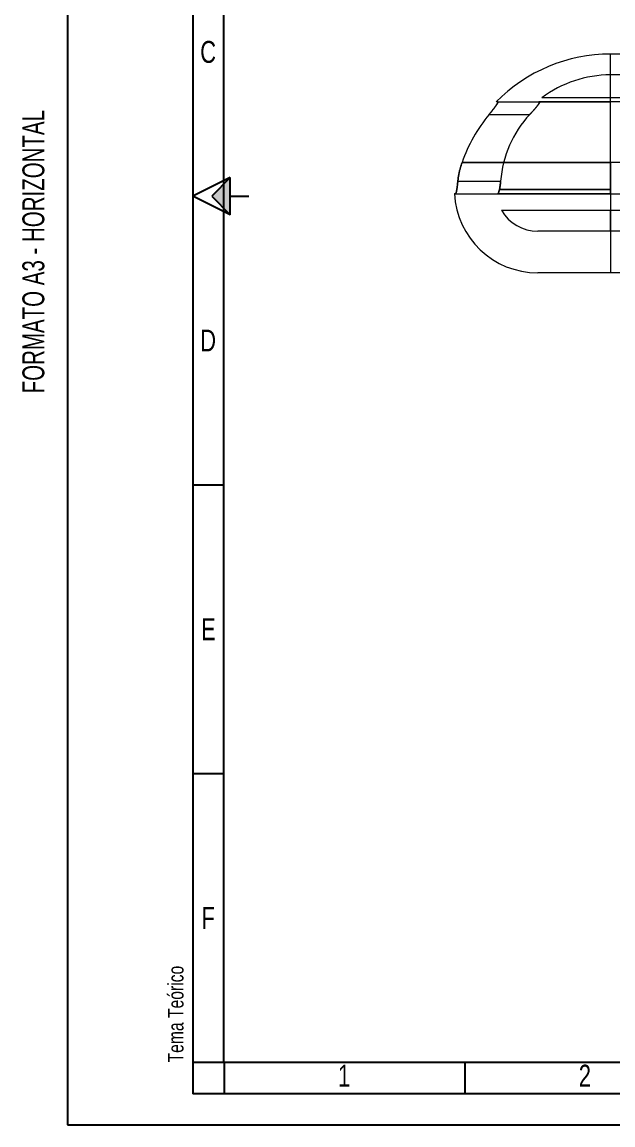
# Model space of a CAD drawing. Header units: millimetres. Extents: x -6 to 421, y -3 to 294.
# Drawn here: x -6.2 to 88.3, y -3.3 to 173.1 of the extents above; entities that cross this region are included whole.
import ezdxf

# ---------------------------------------------------------------- set-up
doc = ezdxf.new("R2010")
doc.units = ezdxf.units.MM
for name, color, linetype in [('FORMATO', 179, 'Continuous'), ('MODULACIÓN', 6, 'Continuous'), ('MÁRGENES', 1, 'Continuous'), ('SLD-0', 179, 'Continuous'), ('TEXTO', 4, 'Continuous'), ('TEXTO_RÓTULO', 6, 'Continuous')]:
    doc.layers.add(name, color=color, linetype=linetype)
doc.styles.add('SLDTEXTSTYLE0', font='TXT', dxfattribs={"width": 0.7})
doc.styles.add('SLDTEXTSTYLE1', font='TXT', dxfattribs={"width": 0.75})

# ---------------------------------------------------------------- blocks, each defined once
blk = doc.blocks.new('FLECHACENTR')
at = {"layer": 'MODULACIÓN', "color": 6}
for p, q in [((6, 3), (0, 0)), ((6, 3), (3.08, 0)), ((6, -3), (6, 3)), ((6, -3), (0, 0)), ((3.08, 0), (6, -3)), ((6, 0), (9, 0))]:
    blk.add_line(p, q, dxfattribs=at)
blk = doc.blocks.new('BORDER')
at = {"layer": 'FORMATO'}
for p, q in [((0, 297), (0, 0)), ((0, 0), (420, 0))]:
    blk.add_line(p, q, dxfattribs=at)

msp = doc.modelspace()

# ---------------------------------------------------------------- hatches: boundary and pattern name
at = {"linetype": 'Continuous'}
msp.add_hatch(color=6, dxfattribs=at).paths.add_polyline_path([(24.15, 145.28), (27.07, 142.28), (27.07, 148.28)], flags=0)

# ---------------------------------------------------------------- linework, layer by layer
at = {"color": 7, "linetype": 'Continuous', "lineweight": 15}
for p, q in [((207.9, 168.01), (87.9, 168.01)), ((87.9, 150.67), (87.9, 168.01)), ((207.9, 164.68), (87.9, 164.68)), ((87.9, 161.01), (87.9, 164.68)), ((87.9, 161.01), (76.9, 161.01)), ((207.9, 161.01), (87.9, 161.01)), ((69.85, 160.35), (69.61, 160.35)), ((69.85, 160.35), (76.45, 160.35)), ((76.45, 160.35), (87.9, 160.35)), ((87.9, 160.35), (76.45, 160.35)), ((87.9, 146.35), (87.9, 160.35)), ((135.9, 160.35), (87.9, 160.35)), ((87.9, 146.35), (87.9, 160.35)), ((87.9, 145.68), (87.9, 160.35)), ((68.47, 158.35), (74.98, 158.35)), ((64.14, 150.67), (87.9, 150.67)), ((87.9, 150.67), (64.14, 150.67)), ((207.9, 150.67), (87.9, 150.67)), ((87.9, 150.67), (87.9, 133.01)), ((87.9, 150.67), (87.9, 133.01)), ((63.48, 147.68), (70.32, 147.68)), ((63.1, 145.68), (62.92, 145.68)), ((63.1, 145.68), (69.85, 145.68)), ((87.9, 145.68), (69.85, 145.68)), ((69.85, 145.68), (87.9, 145.68)), ((70.13, 146.35), (87.9, 146.35)), ((87.9, 146.35), (70.13, 146.35)), ((87.9, 145.68), (87.9, 146.35)), ((87.9, 145.68), (87.9, 146.35)), ((87.9, 145.68), (94.24, 145.68)), ((87.9, 143.01), (70.46, 143.01)), ((207.9, 143.01), (87.9, 143.01)), ((87.9, 139.68), (87.9, 143.01)), ((87.9, 139.68), (87.9, 143.01)), ((87.9, 139.68), (76.24, 139.68)), ((207.9, 139.68), (87.9, 139.68)), ((87.9, 133.01), (76.24, 133.01)), ((207.9, 133.01), (87.9, 133.01))]:
    msp.add_line(p, q, dxfattribs=at)
for centre, radius, start, end in [((87.9, 142.35), 25.67, 90, 135.4687), ((87.9, 146.35), 18.33, 90, 126.8699), ((87.9, 142.35), 25.17, 140.539, 160.6912), ((87.9, 142.35), 25.17, 140.539, 160.6912), ((87.9, 146.35), 17.64, 137.1301, 175.6647), ((87.9, 146.35), 17.64, 137.1301, 175.6647), ((76.24, 146.35), 13.33, 182.866, 270), ((76.24, 146.35), 6.67, 210, 270)]:
    msp.add_arc(centre, radius, start, end, dxfattribs=at)
for points, knots in [([(68.47, 158.35), (68.49, 158.38), (68.55, 158.44), (68.63, 158.54), (68.71, 158.64), (68.78, 158.74), (68.86, 158.83), (68.94, 158.93), (69.02, 159.03), (69.09, 159.12), (69.15, 159.2), (69.22, 159.28), (69.28, 159.37), (69.36, 159.47), (69.42, 159.56), (69.48, 159.63), (69.52, 159.7), (69.56, 159.75), (69.6, 159.8), (69.64, 159.86), (69.68, 159.92), (69.72, 159.98), (69.75, 160.02), (69.77, 160.06), (69.79, 160.1), (69.81, 160.13), (69.83, 160.16), (69.85, 160.2), (69.86, 160.23), (69.87, 160.25), (69.88, 160.27), (69.88, 160.29), (69.89, 160.31), (69.89, 160.32), (69.88, 160.33), (69.87, 160.34), (69.87, 160.35), (69.86, 160.35), (69.85, 160.35)], [0, 0, 0, 0, 0.035233, 0.070592, 0.105951, 0.141754, 0.177556, 0.213826, 0.250098, 0.286533, 0.314683, 0.342835, 0.380915, 0.419018, 0.457092, 0.486134, 0.515176, 0.536975, 0.558775, 0.588278, 0.6178, 0.647299, 0.669811, 0.692322, 0.710681, 0.729039, 0.75392, 0.77882, 0.803699, 0.822703, 0.841706, 0.861057, 0.880409, 0.906776, 0.93317, 0.959538, 0.979769, 1, 1, 1, 1]), ([(69.85, 160.35), (69.86, 160.35), (69.86, 160.35), (69.87, 160.34), (69.88, 160.34), (69.88, 160.33), (69.89, 160.31), (69.88, 160.3), (69.88, 160.28), (69.88, 160.26), (69.87, 160.24), (69.86, 160.22), (69.84, 160.19), (69.82, 160.15), (69.81, 160.12), (69.79, 160.09), (69.77, 160.06), (69.75, 160.02), (69.72, 159.98), (69.69, 159.93), (69.65, 159.87), (69.6, 159.81), (69.56, 159.74), (69.51, 159.68), (69.46, 159.61), (69.42, 159.55), (69.36, 159.48), (69.31, 159.41), (69.26, 159.34), (69.2, 159.26), (69.13, 159.17), (69.06, 159.08), (68.98, 158.98), (68.91, 158.89), (68.83, 158.79), (68.75, 158.69), (68.67, 158.59), (68.59, 158.5), (68.53, 158.42), (68.49, 158.37), (68.47, 158.35)], [0, 0, 0, 0, 0.017943, 0.035885, 0.060246, 0.084628, 0.108988, 0.127618, 0.146247, 0.16419, 0.182134, 0.206478, 0.230841, 0.255186, 0.273767, 0.292348, 0.310648, 0.328949, 0.353672, 0.378409, 0.403134, 0.440687, 0.4678, 0.494913, 0.522235, 0.549557, 0.577463, 0.605369, 0.633445, 0.661522, 0.696527, 0.731698, 0.766871, 0.802552, 0.838233, 0.874322, 0.910586, 0.946908, 0.973454, 1, 1, 1, 1]), ([(74.98, 158.35), (75, 158.38), (75.06, 158.44), (75.15, 158.53), (75.23, 158.62), (75.32, 158.72), (75.4, 158.81), (75.48, 158.9), (75.57, 159), (75.64, 159.08), (75.71, 159.16), (75.78, 159.23), (75.84, 159.31), (75.9, 159.38), (75.96, 159.45), (76.02, 159.52), (76.08, 159.59), (76.13, 159.65), (76.17, 159.71), (76.21, 159.75), (76.24, 159.8), (76.28, 159.85), (76.31, 159.89), (76.34, 159.93), (76.37, 159.98), (76.39, 160.02), (76.42, 160.05), (76.43, 160.08), (76.45, 160.11), (76.47, 160.13), (76.48, 160.16), (76.49, 160.19), (76.5, 160.21), (76.51, 160.23), (76.51, 160.25), (76.52, 160.27), (76.52, 160.29), (76.52, 160.31), (76.51, 160.32), (76.5, 160.33), (76.49, 160.34), (76.48, 160.35), (76.46, 160.35), (76.45, 160.35)], [0, 0, 0, 0, 0.034419, 0.068838, 0.10342, 0.138002, 0.173126, 0.208248, 0.243575, 0.278903, 0.306955, 0.335005, 0.363192, 0.391377, 0.420043, 0.448709, 0.477574, 0.506439, 0.527053, 0.547668, 0.568387, 0.589107, 0.610203, 0.631299, 0.652551, 0.673802, 0.690476, 0.707149, 0.723923, 0.740697, 0.757815, 0.774932, 0.79218, 0.809429, 0.826108, 0.842787, 0.86548, 0.888194, 0.910886, 0.928271, 0.945656, 0.972827, 1, 1, 1, 1]), ([(76.45, 160.35), (76.46, 160.35), (76.47, 160.35), (76.49, 160.34), (76.5, 160.34), (76.51, 160.32), (76.52, 160.31), (76.52, 160.29), (76.52, 160.27), (76.51, 160.25), (76.51, 160.22), (76.49, 160.2), (76.48, 160.16), (76.46, 160.12), (76.43, 160.08), (76.4, 160.02), (76.35, 159.95), (76.31, 159.89), (76.25, 159.82), (76.2, 159.74), (76.14, 159.67), (76.07, 159.59), (76.01, 159.51), (75.94, 159.42), (75.87, 159.34), (75.79, 159.25), (75.71, 159.16), (75.63, 159.07), (75.55, 158.98), (75.47, 158.89), (75.38, 158.79), (75.3, 158.7), (75.22, 158.61), (75.14, 158.52), (75.06, 158.44), (75, 158.38), (74.98, 158.35)], [0, 0, 0, 0, 0.021586, 0.043186, 0.064769, 0.086981, 0.109212, 0.131423, 0.153021, 0.174637, 0.196236, 0.218492, 0.240766, 0.263024, 0.294928, 0.326836, 0.359413, 0.391994, 0.424574, 0.457186, 0.489774, 0.523271, 0.556792, 0.590293, 0.624563, 0.658833, 0.693364, 0.727895, 0.763149, 0.798404, 0.833869, 0.869334, 0.90193, 0.934527, 0.967263, 1, 1, 1, 1]), ([(64.14, 150.67), (64.12, 150.59), (64.06, 150.42), (63.98, 150.16), (63.9, 149.9), (63.83, 149.64), (63.76, 149.37), (63.71, 149.12), (63.65, 148.87), (63.61, 148.64), (63.57, 148.4), (63.53, 148.16), (63.5, 147.92), (63.49, 147.76), (63.48, 147.68)], [0, 0, 0, 0, 0.087976, 0.175962, 0.263938, 0.352253, 0.440578, 0.528894, 0.607289, 0.685691, 0.764086, 0.842722, 0.921364, 1, 1, 1, 1]), ([(63.48, 147.68), (63.49, 147.76), (63.5, 147.92), (63.53, 148.16), (63.57, 148.38), (63.6, 148.58), (63.63, 148.76), (63.67, 148.94), (63.71, 149.14), (63.76, 149.36), (63.82, 149.6), (63.88, 149.83), (63.94, 150.05), (64.01, 150.26), (64.07, 150.46), (64.12, 150.6), (64.14, 150.67)], [0, 0, 0, 0, 0.079036, 0.158079, 0.237115, 0.29651, 0.355904, 0.415068, 0.474232, 0.554262, 0.634298, 0.714327, 0.785706, 0.857083, 0.928541, 1, 1, 1, 1]), ([(63.48, 147.68), (63.47, 147.64), (63.47, 147.57), (63.45, 147.46), (63.44, 147.35), (63.43, 147.24), (63.42, 147.12), (63.4, 147.02), (63.39, 146.91), (63.38, 146.81), (63.36, 146.71), (63.35, 146.61), (63.34, 146.52), (63.32, 146.43), (63.31, 146.34), (63.3, 146.26), (63.28, 146.18), (63.27, 146.11), (63.25, 146.04), (63.24, 145.98), (63.23, 145.92), (63.21, 145.87), (63.2, 145.83), (63.18, 145.79), (63.17, 145.75), (63.15, 145.73), (63.14, 145.71), (63.13, 145.69), (63.11, 145.68), (63.11, 145.68), (63.1, 145.68)], [0, 0, 0, 0, 0.035444, 0.070916, 0.10636, 0.142836, 0.179341, 0.215817, 0.25126, 0.286731, 0.322174, 0.358643, 0.395142, 0.431612, 0.467117, 0.502651, 0.538156, 0.574691, 0.611255, 0.647789, 0.683343, 0.718924, 0.754477, 0.791062, 0.827677, 0.864261, 0.898006, 0.93175, 0.965875, 1, 1, 1, 1]), ([(63.1, 145.68), (63.1, 145.68), (63.11, 145.68), (63.12, 145.69), (63.13, 145.7), (63.14, 145.71), (63.15, 145.73), (63.16, 145.74), (63.17, 145.77), (63.19, 145.8), (63.2, 145.82), (63.21, 145.86), (63.22, 145.91), (63.24, 145.96), (63.25, 146.02), (63.26, 146.07), (63.27, 146.13), (63.28, 146.18), (63.29, 146.24), (63.3, 146.3), (63.31, 146.36), (63.32, 146.42), (63.33, 146.49), (63.34, 146.56), (63.35, 146.63), (63.36, 146.71), (63.37, 146.79), (63.39, 146.88), (63.4, 146.99), (63.41, 147.09), (63.42, 147.18), (63.43, 147.27), (63.44, 147.37), (63.45, 147.47), (63.47, 147.58), (63.47, 147.65), (63.48, 147.68)], [0, 0, 0, 0, 0.0265895, 0.053179, 0.0799532, 0.1067278, 0.1340847, 0.161442, 0.1890004, 0.216559, 0.2431481, 0.2697377, 0.3058125, 0.3419162, 0.3779913, 0.4055487, 0.4331062, 0.4597005, 0.4862949, 0.5130745, 0.5398539, 0.567217, 0.5945802, 0.622145, 0.6497102, 0.6762793, 0.7028486, 0.7388984, 0.7749768, 0.8110265, 0.8385666, 0.8661067, 0.8993507, 0.9328233, 0.9662958, 1, 1, 1, 1]), ([(70.13, 146.35), (70.13, 146.37), (70.14, 146.41), (70.16, 146.48), (70.17, 146.54), (70.18, 146.61), (70.2, 146.69), (70.21, 146.76), (70.22, 146.84), (70.23, 146.92), (70.24, 147), (70.25, 147.07), (70.26, 147.16), (70.27, 147.24), (70.28, 147.32), (70.29, 147.41), (70.3, 147.49), (70.31, 147.58), (70.31, 147.65), (70.32, 147.68)], [0, 0, 0, 0, 0.057085, 0.114171, 0.171645, 0.229121, 0.287832, 0.346544, 0.405686, 0.464828, 0.521916, 0.579003, 0.636493, 0.693984, 0.752755, 0.811525, 0.870743, 0.929961, 1, 1, 1, 1]), ([(70.32, 147.68), (70.31, 147.65), (70.31, 147.6), (70.3, 147.52), (70.29, 147.43), (70.29, 147.35), (70.28, 147.27), (70.27, 147.18), (70.26, 147.1), (70.25, 147.02), (70.24, 146.94), (70.22, 146.87), (70.21, 146.79), (70.2, 146.72), (70.19, 146.65), (70.18, 146.57), (70.16, 146.5), (70.15, 146.43), (70.14, 146.38), (70.13, 146.35)], [0, 0, 0, 0, 0.056477, 0.112955, 0.169831, 0.226708, 0.284837, 0.342965, 0.401523, 0.46008, 0.516555, 0.573031, 0.629893, 0.686754, 0.744824, 0.802895, 0.861378, 0.919862, 1, 1, 1, 1]), ([(69.85, 145.68), (69.86, 145.68), (69.87, 145.68), (69.88, 145.69), (69.89, 145.7), (69.91, 145.71), (69.92, 145.73), (69.94, 145.75), (69.95, 145.77), (69.96, 145.8), (69.98, 145.83), (69.99, 145.86), (70.01, 145.9), (70.02, 145.94), (70.03, 145.98), (70.05, 146.03), (70.06, 146.08), (70.08, 146.13), (70.09, 146.18), (70.1, 146.23), (70.12, 146.29), (70.12, 146.33), (70.13, 146.35)], [0, 0, 0, 0, 0.049925, 0.099851, 0.150123, 0.200395, 0.251761, 0.303127, 0.35487, 0.406614, 0.456539, 0.506465, 0.556738, 0.607012, 0.658379, 0.709748, 0.761494, 0.81324, 0.859755, 0.906445, 0.953134, 1, 1, 1, 1]), ([(70.13, 146.35), (70.12, 146.33), (70.11, 146.29), (70.1, 146.23), (70.09, 146.17), (70.07, 146.12), (70.06, 146.06), (70.04, 146.01), (70.03, 145.97), (70.01, 145.92), (70, 145.87), (69.98, 145.82), (69.96, 145.79), (69.95, 145.76), (69.93, 145.74), (69.92, 145.72), (69.9, 145.71), (69.89, 145.69), (69.88, 145.69), (69.86, 145.68), (69.86, 145.68), (69.85, 145.68)], [0, 0, 0, 0, 0.049882, 0.09998, 0.150078, 0.200895, 0.251712, 0.303266, 0.35482, 0.406612, 0.481644, 0.556677, 0.607495, 0.658313, 0.709868, 0.761423, 0.813216, 0.859807, 0.906398, 0.953199, 1, 1, 1, 1])]:
    msp.add_open_spline(points, degree=3, knots=knots, dxfattribs=at)
at = {"layer": 'MODULACIÓN'}
for p, q in [((21.07, 288.7), (21.07, 1.7)), ((27.07, 148.28), (24.15, 145.28)), ((27.07, 142.28), (27.07, 148.28)), ((24.15, 145.28), (27.07, 142.28)), ((26.08, 99.04), (21.08, 99.04)), ((26.08, 52.87), (21.08, 52.87)), ((26.08, 6.7), (21.08, 6.7)), ((26.08, 6.7), (26.08, 1.7)), ((64.57, 6.7), (64.57, 1.7)), ((416.07, 1.7), (21.07, 1.7))]:
    msp.add_line(p, q, dxfattribs=at)
at = {"layer": 'MÁRGENES'}
for p, q in [((26.07, 6.7), (26.07, 283.7)), ((411.07, 6.7), (26.08, 6.7))]:
    msp.add_line(p, q, dxfattribs=at)
at = {"layer": 'SLD-0'}
msp.add_line((26.08, 6.7), (26.08, 1.7), dxfattribs=at)

# ---------------------------------------------------------------- block references
at = {"color": 7, "linetype": 'Continuous'}
for name, p in [('BORDER', (1.07, -3.3)), ('FLECHACENTR', (21.07, 145.28))]:
    msp.add_blockref(name, p, dxfattribs=at)

# ---------------------------------------------------------------- texts
at = {"layer": 'MODULACIÓN', "char_height": 3.5, "attachment_point": 2, "style": 'SLDTEXTSTYLE1'}
for s, insert in [('C', (23.54, 170.11)), ('D', (23.54, 123.94)), ('E', (23.58, 77.74)), ('F', (23.54, 31.57)), ('1', (45.29, 6.34)), ('2', (83.79, 6.34))]:
    msp.add_mtext(s, dxfattribs=dict(at, insert=insert))
at = {"layer": 'TEXTO', "insert": (-6.16, 113.74), "char_height": 3.5, "attachment_point": 1, "rotation": 90, "style": 'SLDTEXTSTYLE0'}
msp.add_mtext('FORMATO A3 - HORIZONTAL', dxfattribs=at)
at = {"layer": 'TEXTO_RÓTULO', "color": 4, "insert": (17.1, 6.7), "char_height": 2.5, "attachment_point": 1, "rotation": 90, "style": 'SLDTEXTSTYLE1'}
msp.add_mtext('Tema Teórico', dxfattribs=at)

doc.saveas('drawing.dxf')
